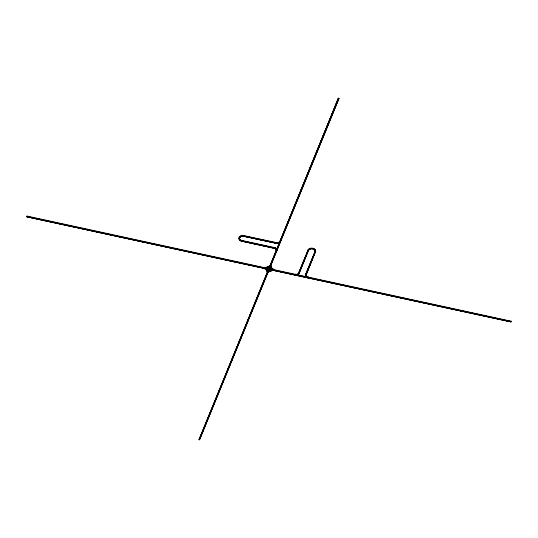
<?xml version="1.0" encoding="UTF-8"?>
<svg xmlns="http://www.w3.org/2000/svg" width="538" height="538" viewBox="0 0 538 538"><rect width="100%" height="100%" fill="white"/><g stroke="black" fill="none" stroke-linecap="round" stroke-linejoin="round"><path stroke-width="0.81" d="M26.961 216.686L268.906 269.229L199.242 439.761L268.684 269.316L26.9 216.854L27.068 216.074L272.383 269.377M26.994 216.619L268.946 269.135L338.415 98.165L338.96 98.279L269.087 269.168L511.033 321.684M27.068 216.074L26.9 216.854M511.033 321.657L269.04 269.262L199.376 439.795L270.137 266.687M266.996 271.132A5.824 4.129 1.5 0 0 265.537 269.242L264.225 268.327L264.111 267.541L266.142 267.305A5.857 4.149 1.5 0 0 268.805 266.35L270.177 265.241L270.372 266.539M270.52 265.839L269.101 266.929A6.301 4.465 1.5 0 1 266.249 268.005L264.192 268.287L265.765 269.094A6.14 4.351 1.5 0 1 267.299 271.085M266.855 273.721L267.588 272.537C268.052 270.069 264.44 269.309 264.555 267.709M265.073 268.139L266.263 267.655A6.328 4.486 1.5 0 0 269.135 266.572M265.301 268.603L265.308 268.206L267.245 270.089L267.816 272.705M265.913 268.603L265.9 269A6.301 4.465 1.5 0 1 267.453 271.031L267.843 272.463L267.305 271.058M266.249 268.005L266.256 267.662A6.301 4.465 1.5 0 0 269.114 266.579M266.256 267.662L265.227 267.776L265.886 268.644A6.301 4.465 1.5 0 1 267.467 270.688L267.487 271.051L266.445 269.061M266.882 269.955L266.895 269.558M267.231 270.493L267.245 270.089M268.112 272.006L267.588 272.537L267.352 272.12M273.855 270.116L271.825 270.668A5.857 4.149 1.5 0 0 269.168 271.67L267.843 272.746L267.473 272.504L268.852 271.051A6.328 4.486 1.5 0 1 271.717 269.968M267.662 271.744L267.668 271.347M267.843 272.746L267.85 272.067M268.644 269.33L268.657 268.933L199.087 439.358M279.451 242.51L338.415 98.165L268.839 268.933L269.652 266.619M268.852 269.377L26.913 216.807M268.839 268.933L268.845 268.583M269.007 268.993L26.913 216.458M269.141 269.02L511.087 321.542L510.932 321.926L269.188 269.451L510.945 321.872M269.249 269.303L199.585 439.835M269.282 269.208L338.913 98.642M269.343 269.067L269.356 268.67M270.197 265.281L270.54 265.88L270.197 265.738M267.81 272.436L269.061 271.589A6.012 4.264 1.5 0 1 271.784 270.58L273.903 270.318M264.104 267.937L266.142 267.702A5.824 4.129 1.5 0 0 268.771 266.707L270.184 265.631L270.614 267.231A6.301 4.465 1.5 0 0 272.194 269.269L273.748 270.352L274.071 269.733L272.517 268.711A5.857 4.149 1.5 0 1 271.051 266.814M273.936 270.473L273.862 269.767L272.981 269.868M273.748 270.352L274.098 269.693L272.544 268.67A5.824 4.129 1.5 0 1 271.085 266.781L270.708 265.281L270.237 265.362L271.354 268.294L273.876 270.251L271.751 270.493A6.14 4.351 1.5 0 0 268.973 271.522A6.14 4.351 1.5 0 1 271.751 270.493M276.814 250.594L276.552 250.896L276.848 250.284M276.754 250.93L276.761 250.533A3.383 2.394 1.5 0 0 276.794 249.289M280.345 242.06L280.506 241.374L279.982 241.232L279.619 242.436A3.033 2.145 1.5 0 1 276.794 243.183L242.961 235.926A3.732 2.643 1.5 0 0 239.302 237.816A3.732 2.643 1.5 0 0 240.963 240.829L274.373 248.072A3.174 2.246 1.5 0 1 276.586 249.719M306.149 276.956A3.383 2.394 1.5 0 1 305.618 274.864L315.006 251.945A3.416 2.421 1.5 0 0 312.665 248.926A3.416 2.421 1.5 0 0 308.442 250.526L299.121 273.452A3.349 2.374 1.5 0 1 297.097 274.945L294.938 275.039L295.066 274.252L295.456 274.373M294.938 275.039L295.066 274.252M306.176 276.915L307.931 277.857L308.133 277.09L307.749 276.989A2.825 1.997 1.5 0 1 306.088 274.837M510.932 321.926L511.1 321.146L511.087 321.542L511.087 321.193L273.015 269.464M270.318 265.846L270.594 264.561M280.002 241.609L279.834 241.898A2.825 1.997 1.5 0 1 276.828 243.035L243.835 235.906A3.383 2.394 1.5 0 0 239.652 237.487A3.383 2.394 1.5 0 0 241.965 240.486L274.454 247.534A3.383 2.394 1.5 0 1 276.66 248.993L276.761 249.323A3.342 2.367 1.5 0 1 276.734 250.547L276.216 250.439L276.209 250.836L276.539 250.278M276.673 250.278L276.552 250.896M315.174 251.999L315.315 251.333A3.591 2.542 1.5 0 0 312.719 248.805A3.591 2.542 1.5 0 0 308.644 249.881L308.274 250.506M308.119 277.487L307.723 277.386A2.825 1.997 1.5 0 1 306.075 275.234L315.678 250.97M315.517 252.06L315.665 251.367A3.907 2.771 1.5 0 0 312.807 248.59A3.907 2.771 1.5 0 0 308.375 249.766L307.944 250.412M267.393 273.835L267.628 271.898M276.25 250.466L276.303 250.157A2.858 2.024 1.5 0 0 274.656 248.011L274.279 247.91M276.505 250.553L276.33 250.533A2.858 2.024 1.5 0 0 274.649 248.361L241.777 241.206M315.53 251.663L305.866 275.207A3.033 2.145 1.5 0 0 306.976 277.225L308.052 277.628M306.041 275.207L306.169 274.568M269.847 266.028L279.209 243.223M338.409 98.562L199.04 439.721L199.053 439.324L199.591 439.438M270.399 266.102L338.96 98.279M307.978 250.399L298.456 273.58A2.825 1.997 1.5 0 1 295.449 274.716L295.046 274.649M308.146 250.446L298.651 273.64A3.033 2.145 1.5 0 1 296.209 274.884L295.423 274.844M308.482 250.157L299.128 273.055A3.349 2.374 1.5 0 1 297.104 274.595L296.687 274.689A3.349 2.374 1.5 0 1 296.256 274.736M305.618 274.864L314.972 251.966M315.174 251.979L305.819 274.905A3.174 2.246 1.5 0 0 306.579 277.097L307.232 277.474M305.954 274.931L315.456 251.333A3.732 2.643 1.5 0 0 312.76 248.711A3.732 2.643 1.5 0 0 308.523 249.827L308.146 250.466M280.506 241.374A3.383 2.394 1.5 0 1 279.605 242.423A3.342 2.367 1.5 0 0 280.473 241.394L279.841 241.501A2.858 2.024 1.5 0 1 276.828 242.685L242.974 235.402A3.948 2.791 1.5 0 0 239.107 237.372A3.948 2.791 1.5 0 0 240.863 240.56L274.373 248.052M280.009 241.266L279.874 241.535A2.825 1.997 1.5 0 1 276.835 242.638M241.037 240.748A3.591 2.542 1.5 0 1 239.437 237.843A3.591 2.542 1.5 0 1 242.954 236.047L276.364 243.21A3.174 2.246 1.5 0 0 279.444 242.712L280.493 241.77M280.459 241.737L280.143 242.335M271.139 264.676L269.874 266.391M295.463 274.319A2.825 1.997 1.5 0 0 298.469 273.183L298.597 272.927M298.503 273.217L308.355 249.376M308.133 277.09L307.931 277.857L307.951 277.46A3.383 2.394 1.5 0 1 306.445 276.801M307.992 250.049L308.382 249.417A3.907 2.771 1.5 0 1 312.813 248.24A3.907 2.771 1.5 0 1 315.638 250.99M264.414 268.206L266.438 269.457M270.527 265.496L268.906 266.801A6.012 4.264 1.5 0 1 266.182 267.81C260.917 268.509 269.941 267.944 270.399 265.765M267.467 272.504L268.859 271.441A6.301 4.465 1.5 0 1 271.717 270.365L273.862 269.767M267.608 272.591L269.202 271.313A5.857 4.149 1.5 0 1 271.831 270.318A5.824 4.129 1.5 0 0 269.202 271.313M279.262 242.618A3.383 2.394 1.5 0 1 276.324 242.954A3.342 2.367 1.5 0 0 279.242 242.625L279.518 242.463M279.572 242.779L279.256 243.015A3.383 2.394 1.5 0 1 276.31 243.351L243.828 236.303A3.383 2.394 1.5 0 0 239.639 237.883A3.383 2.394 1.5 0 0 241.952 240.883M296.68 275.032L297.097 274.945M277.628 243.452L278.059 243.398M264.124 267.588L266.149 267.352A5.824 4.129 1.5 0 0 268.785 266.31M267.823 272.094L267.393 272.141L267.003 270.735A5.824 4.129 1.5 0 0 265.543 268.845A5.857 4.149 1.5 0 1 267.036 270.755M265.16 268.18L262.423 267.978M272.833 270.217L275.57 270.419M295.813 275.093L296.25 275.086M242.974 235.449L243.949 235.57M243.943 235.913L242.961 235.799A3.948 2.791 1.5 0 0 239.101 237.769A3.948 2.791 1.5 0 0 240.856 240.957L274.636 248.408M295.423 274.864L294.985 274.871L296.64 274.911A3.174 2.246 1.5 0 0 298.92 273.378L308.449 250.177A3.416 2.421 1.5 0 1 308.805 249.605M243.835 236.256L276.324 243.304M241.777 240.856L274.441 247.931A3.349 2.374 1.5 0 1 276.619 249.37L276.788 249.686M274.333 248.139L274.716 248.267A3.033 2.145 1.5 0 1 276.519 250.022L276.532 250.304M307.736 277.036L308.119 277.137M308.005 277.722L307.232 277.447M275.416 270.802L273.62 270.204M262.578 267.594L265.019 268.523M240.963 240.809L241.885 241.017M306.889 277.272L307.306 277.386M271.044 267.157A5.857 4.149 1.5 0 0 272.51 269.061L274.084 270.089M272.531 269.067A5.824 4.129 1.5 0 1 271.078 267.178L270.675 265.308L270.89 267.211A6.012 4.264 1.5 0 0 272.396 269.161L273.956 270.163L272.309 269.195A6.14 4.351 1.5 0 1 270.769 267.204M264.474 268.166L265.698 268.973A7.041 4.99 1.5 0 1 267.46 271.253M306.465 276.808L306.156 276.559A3.383 2.394 1.5 0 1 305.631 274.467L314.979 251.569A3.416 2.421 1.5 0 0 312.679 248.576M276.619 249.37L276.862 249.995M276.586 249.699L276.673 250.304M267.346 272.517L267.023 271.105A5.857 4.149 1.5 0 0 265.557 269.202M270.318 265.853L270.365 266.498M274.441 247.588A3.342 2.367 1.5 0 1 276.626 249.027M272.181 268.913A6.328 4.486 1.5 0 1 270.594 266.861M272.396 269.135A6.012 4.264 1.5 0 1 270.89 267.184M269.061 271.589A6.012 4.264 1.5 0 1 271.784 270.56M269.188 271.717A5.824 4.129 1.5 0 1 271.831 270.715M268.792 266.693A5.857 4.149 1.5 0 1 266.142 267.702M268.993 266.841A6.14 4.351 1.5 0 1 266.209 267.897M265.671 269.128A6.012 4.264 1.5 0 1 267.178 271.078M295.819 274.743A3.349 2.374 1.5 0 1 294.959 274.642M309.363 249.114A3.416 2.421 1.5 0 1 310.083 248.751M274.642 248.005A2.825 1.997 1.5 0 1 276.303 250.157"/></g></svg>
